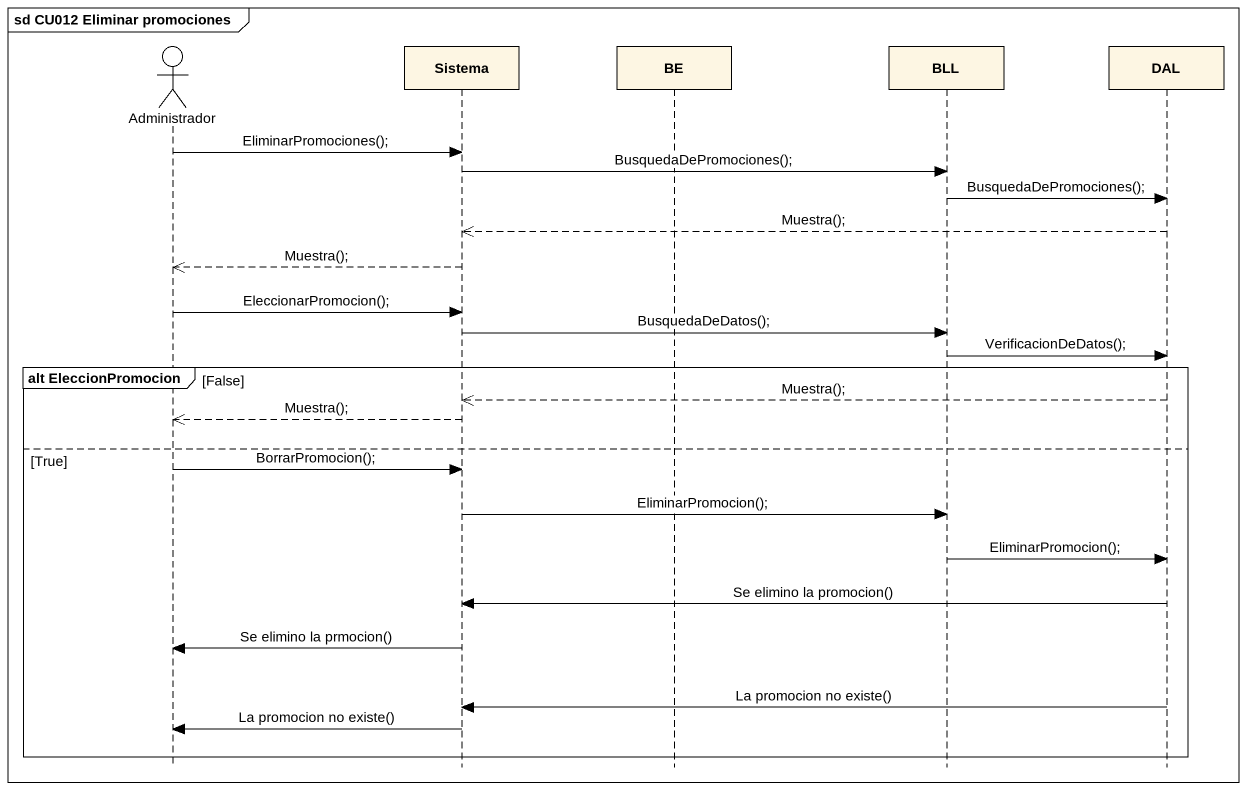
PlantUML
@startuml
mainframe sd CU012 Eliminar promociones
hide footbox
actor Administrador
participant Sistema
participant BE
participant BLL
participant DAL

Administrador -> Sistema : EliminarPromociones();
Sistema -> BLL : BusquedaDePromociones();
BLL -> DAL : BusquedaDePromociones();
DAL -->> Sistema : Muestra();
Sistema -->> Administrador : Muestra();
Administrador -> Sistema : EleccionarPromocion();
Sistema -> BLL : BusquedaDeDatos();
BLL -> DAL : VerificacionDeDatos();
group alt EleccionPromocion [False]
  DAL -->> Sistema : Muestra();
  Sistema -->> Administrador : Muestra();
else True
  Administrador -> Sistema : BorrarPromocion();
  Sistema -> BLL : EliminarPromocion();
  BLL -> DAL : EliminarPromocion();
  DAL -> Sistema : Se elimino la promocion()
  Sistema -> Administrador : Se elimino la prmocion()
  DAL -> Sistema : La promocion no existe()
  Sistema -> Administrador : La promocion no existe()
end
@enduml
